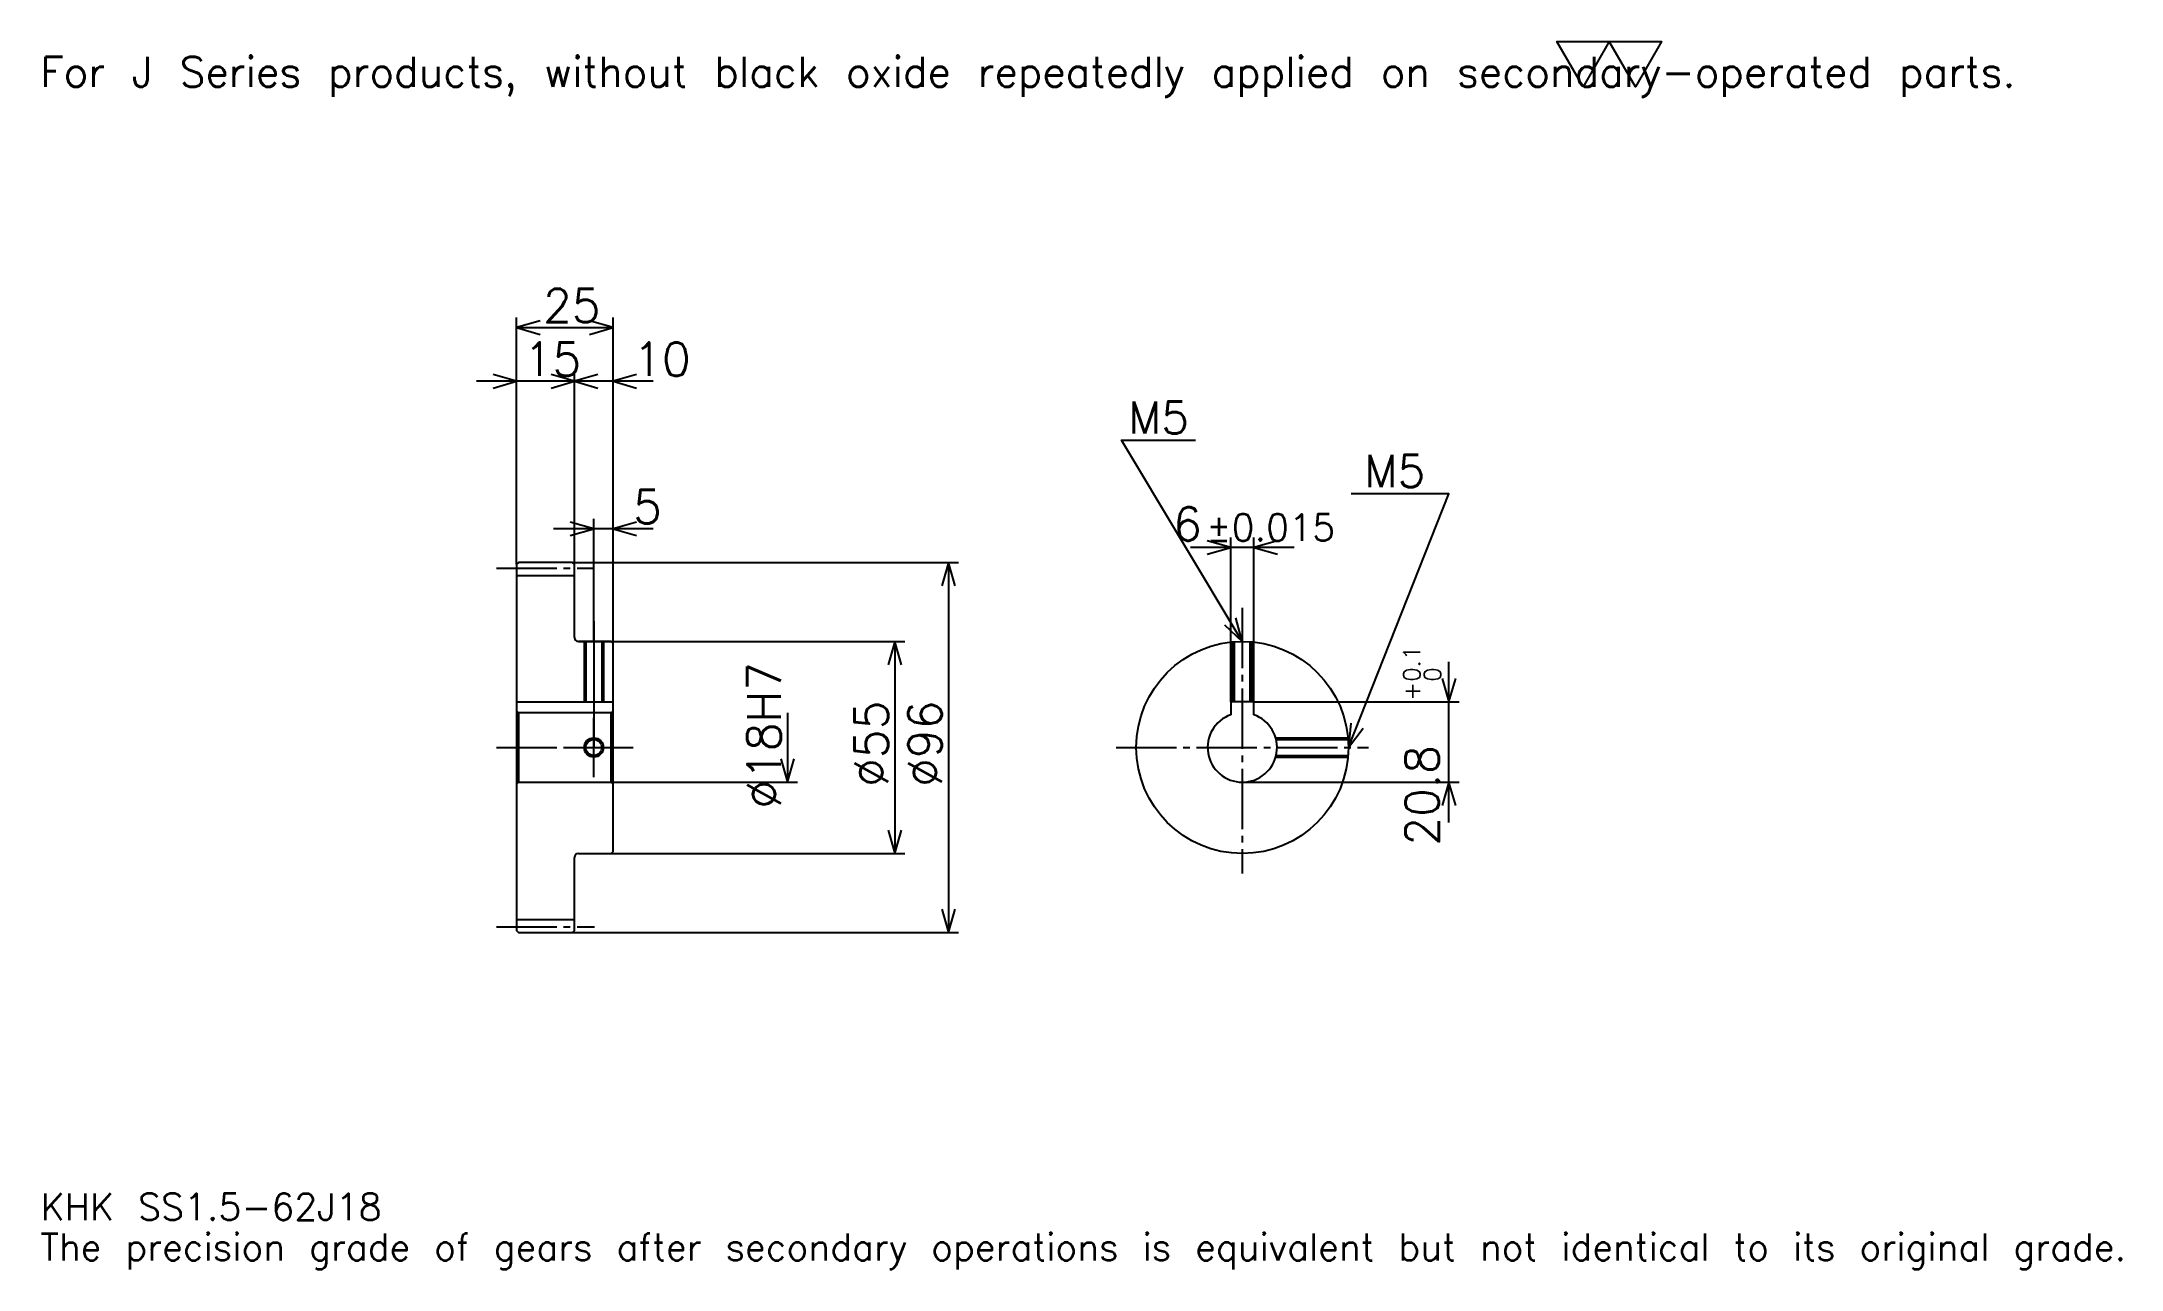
# Model space of a CAD drawing. Extents: x 18 to 557, y 6 to 325.
import ezdxf

# ---------------------------------------------------------------- set-up
doc = ezdxf.new("R2010")
doc.units = 0
doc.linetypes.add('DASHDOT', pattern=[20.869564, 15.652174, -1.73913, 1.73913, -1.73913])
doc.layers.get('0').update_dxf_attribs({"linetype": 'CONTINUOUS'})
doc.layers.add('DASHDOT', color=6, linetype='DASHDOT')
doc.styles.add('KANJI', font='TXT', dxfattribs={"bigfont": 'BIGFONT'})

msp = doc.modelspace()

# ---------------------------------------------------------------- linework, layer by layer
at = {"color": 5}
for p, q in [((140.869568, 189.739136), (140.869568, 253.217407)), ((140.869568, 250.608704), (165.869568, 250.608704)), ((165.869568, 189.739136), (165.869568, 253.217407)), ((155.869568, 189.739136), (155.869568, 239.304352)), ((166.304352, 236.695648), (130.434784, 236.695648)), ((176.304352, 236.695648), (145.434784, 236.695648)), ((160.869568, 189.739136), (160.869568, 201.043488)), ((176.304352, 198.434784), (150.434784, 198.434784)), ((326.021729, 153.539139), (326.021729, 196.195648)), ((332.021729, 153.539139), (332.021729, 196.195648)), ((140.869568, 189.239136), (140.869568, 189.739136)), ((155.369568, 189.739136), (165.869568, 189.739136)), ((155.869568, 189.239136), (155.869568, 189.739136)), ((160.869568, 169.239136), (160.869568, 189.739136)), ((160.869568, 169.239136), (160.869568, 189.739136)), ((165.869568, 189.739136), (255.434784, 189.739136)), ((165.869568, 168.739136), (165.869568, 189.739136)), ((252.82608, 189.739136), (252.82608, 93.739136)), ((342.456543, 193.58696), (315.586975, 193.58696)), ((156.869568, 169.239136), (165.869568, 169.239136)), ((165.869568, 169.239136), (241.521744, 169.239136)), ((238.913055, 169.239136), (238.913055, 114.239136)), ((382.608704, 122.304352), (382.608704, 163.973923)), ((332.021729, 153.539139), (385.217407, 153.539139)), ((211.08696, 150.739136), (211.08696, 132.739136)), ((165.869568, 132.739136), (213.695648, 132.739136)), ((329.021729, 132.739136), (385.217407, 132.739136)), ((156.869568, 114.239136), (165.869568, 114.239136)), ((165.869568, 114.239136), (241.521744, 114.239136)), ((155.369568, 93.739136), (165.869568, 93.739136)), ((165.869568, 93.739136), (255.434784, 93.739136))]:
    msp.add_line(p, q, dxfattribs=at)
at = {"color": 4}
for p, q in [((140.869568, 186.364136), (155.869568, 186.364136)), ((140.869568, 153.539139), (165.869568, 153.539139)), ((165.369568, 150.739136), (165.869568, 151.239136)), ((141.369568, 150.739136), (141.369568, 132.739136)), ((165.369568, 132.739136), (165.869568, 132.239136)), ((140.869568, 97.114136), (155.869568, 97.114136))]:
    msp.add_line(p, q, dxfattribs=at)
at = {"color": 7}
msp.add_lwpolyline([(417.391296, 313.043488), (410.608673, 324.800018), (437.739136, 324.800018), (430.956512, 313.043488), (424.17392, 324.800018), (417.391296, 313.043488)], dxfattribs=at)
at = {"color": 5}
for points in [[(146.956528, 252.347839), (140.869568, 250.608704), (146.956528, 248.869568)], [(159.782608, 248.869568), (165.869568, 250.608704), (159.782608, 252.347839)], [(134.782608, 234.956528), (140.869568, 236.695648), (134.782608, 238.434784)], [(149.782608, 234.956528), (155.869568, 236.695648), (149.782608, 238.434784)], [(161.956528, 238.434784), (155.869568, 236.695648), (161.956528, 234.956528)], [(171.956528, 238.434784), (165.869568, 236.695648), (171.956528, 234.956528)], [(329.021729, 169.239136), (297.717407, 221.413055), (316.847839, 221.413055)], [(356.521729, 141.739136), (382.608704, 207.5), (357.217407, 207.5)], [(154.782608, 196.695648), (160.869568, 198.434784), (154.782608, 200.17392)], [(171.956528, 200.17392), (165.869568, 198.434784), (171.956528, 196.695648)], [(319.934784, 191.847824), (326.021729, 193.58696), (319.934784, 195.326096)], [(338.108704, 195.326096), (332.021729, 193.58696), (338.108704, 191.847824)], [(254.565216, 183.652176), (252.82608, 189.739136), (251.08696, 183.652176)], [(324.398743, 173.563889), (329.021729, 169.239136), (327.381317, 175.353424)], [(240.652176, 163.152176), (238.913055, 169.239136), (237.17392, 163.152176)], [(380.869568, 159.626099), (382.608704, 153.539139), (384.347839, 159.626099)], [(357.149658, 148.038452), (356.521729, 141.739136), (360.382812, 146.755875)], [(209.347839, 138.826096), (211.08696, 132.739136), (212.82608, 138.826096)], [(384.347839, 126.652176), (382.608704, 132.739136), (380.869568, 126.652176)], [(237.17392, 120.326096), (238.913055, 114.239136), (240.652176, 120.326096)], [(251.08696, 99.826096), (252.82608, 93.739136), (254.565216, 99.826096)]]:
    msp.add_lwpolyline(points, dxfattribs=at)
at = {"color": 4}
for points in [[(155.869568, 170.239136), (155.869568, 189.239136), (155.369568, 189.739136), (141.369568, 189.739136), (140.869568, 189.239136), (140.869568, 132.239136)], [(156.869568, 114.239136), (165.369568, 114.239136), (165.869568, 114.739136), (165.869568, 168.739136), (165.369568, 169.239136), (156.869568, 169.239136)], [(158.369568, 169.239136), (158.369568, 153.539139)], [(158.804565, 169.239136), (158.804565, 153.539139)], [(162.93457, 169.239136), (162.93457, 153.539139)], [(163.369568, 169.239136), (163.369568, 153.539139)], [(326.521729, 153.539139), (326.521729, 169.125259)], [(326.956726, 153.539139), (326.956726, 169.161499)], [(331.086731, 153.539139), (331.086731, 169.161499)], [(331.521729, 153.539139), (331.521729, 169.125259)], [(140.869568, 132.239136), (141.369568, 132.739136), (165.369568, 132.739136), (165.369568, 150.739136), (141.369568, 150.739136), (140.869568, 151.239136)], [(332.021729, 150.224411), (332.021729, 153.539139), (326.021729, 153.539139), (326.021729, 150.224411)], [(337.667542, 144.239136), (356.407867, 144.239136)], [(337.781647, 143.804138), (356.444092, 143.804138)], [(337.667542, 139.239136), (356.407867, 139.239136)], [(337.781647, 139.674133), (356.444092, 139.674133)], [(140.869568, 132.239136), (140.869568, 94.239136), (141.369568, 93.739136), (155.369568, 93.739136), (155.869568, 94.239136), (155.869568, 113.239136)]]:
    msp.add_lwpolyline(points, dxfattribs=at)
for centre, radius in [((329.021729, 141.739136), 27.5), ((160.869568, 141.739136), 2.065)]:
    msp.add_circle(centre, radius, dxfattribs=at)
at = {"color": 7}
msp.add_circle((160.869568, 141.739136), 2.5, dxfattribs=at)
at = {"color": 4}
for centre, radius, start, end in [((156.869568, 170.239136), 1, 180, 270), ((329.021729, 141.739136), 9, 109.47122094, 70.52877906), ((156.869568, 113.239136), 1, 90, 180)]:
    msp.add_arc(centre, radius, start, end, dxfattribs=at)
at = {"layer": 'DASHDOT', "color": 7}
for p, q in [((135.652176, 188.239136), (161.08696, 188.239136)), ((329.021729, 177.934784), (329.021729, 109.021744)), ((160.869568, 169.239136), (160.869568, 141.739136)), ((135.652176, 141.739136), (171.08696, 141.739136)), ((296.304352, 141.739136), (361.739136, 141.739136)), ((135.652176, 95.239136), (161.08696, 95.239136))]:
    msp.add_line(p, q, dxfattribs=at)
for points in [[(160.869568, 174.456528), (160.869568, 148.321747)], [(160.869568, 134.021744), (160.869568, 149.456528)], [(153.152176, 141.739136), (168.58696, 141.739136)]]:
    msp.add_lwpolyline(points, dxfattribs=at)

# ---------------------------------------------------------------- texts
at = {"color": 7, "style": 'KANJI'}
for s, height, p in [('For J Series products, without black oxide repeatedly applied on secondary-operated parts.', 7.826087, (17.391304, 313.043488)), ('25', 8.695652, (147.717392, 252)), ('15', 8.695652, (142.717392, 238.08696)), ('10', 8.695652, (171.08696, 238.08696)), ('M5', 8.347826, (299.456543, 223.152176)), ('M5', 8.347826, (360.695679, 209.239136)), ('5', 8.695652, (171.08696, 199.826096)), ('6', 8.695652, (311.072205, 195.326096)), ('%%p0.015', 6.956522, (319.67981, 195.326096)), ('KHK SS1.5-62J18', 6.956522, (17.391304, 19.130434)), ('The precision grade of gears after secondary operations is equivalent but not identical to its original grade.', 6.956522, (17.391304, 8.695652))]:
    msp.add_text(s, height=height, dxfattribs=at).set_placement(p)
for s, height, p in [('%%c18H7', 8.695652, (209.347839, 125.869568)), ('0.1', 4.347826, (375.130432, 158.772507)), ('0', 4.347826, (380.521729, 158.772507)), ('+', 4.347826, (375.130432, 153.902939)), ('%%c55', 8.695652, (237.17392, 131.521744)), ('%%c96', 8.695652, (251.08696, 131.521744)), ('20.8', 8.695652, (380, 116.264717))]:
    msp.add_text(s, height=height, rotation=90, dxfattribs=at).set_placement(p)

doc.saveas('drawing.dxf')
